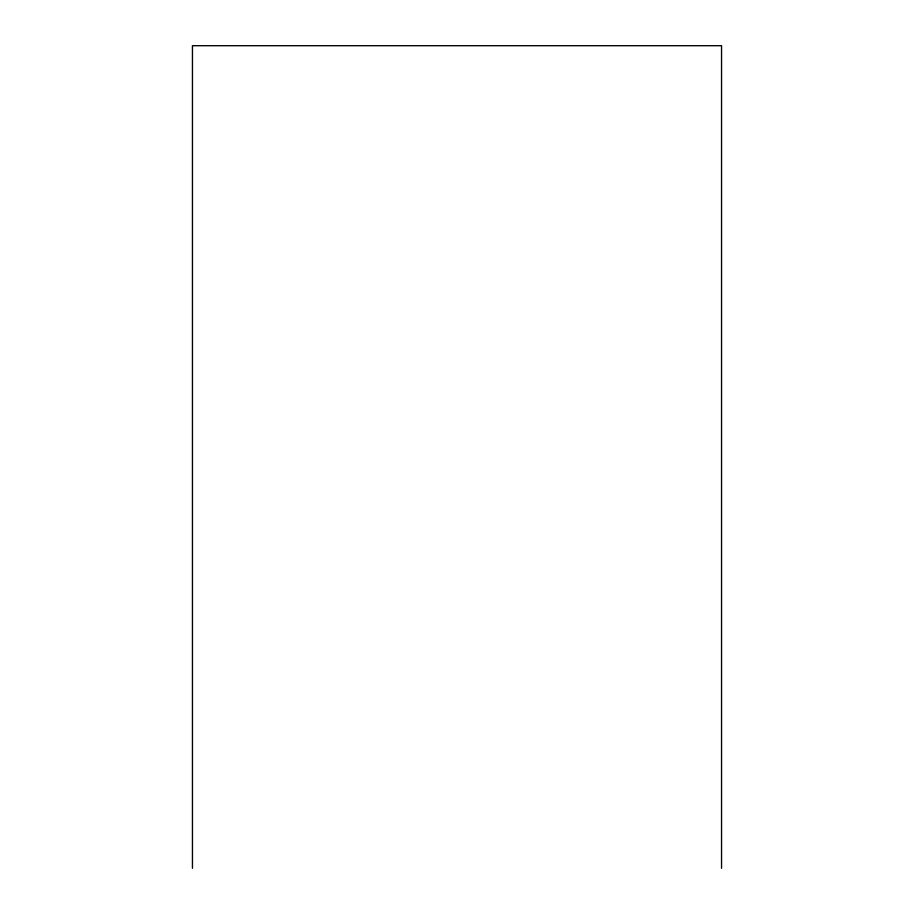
<?xml version="1.0" encoding="UTF-8"?>
<svg xmlns="http://www.w3.org/2000/svg" width="914" height="914" viewBox="0 0 914 914"><rect width="100%" height="100%" fill="white"/><g stroke="black" fill="none" stroke-linecap="round" stroke-linejoin="round"><path stroke-width="1.37" d="M721.546 868.3L721.546 45.7L192.454 45.7L192.454 868.3"/></g></svg>
